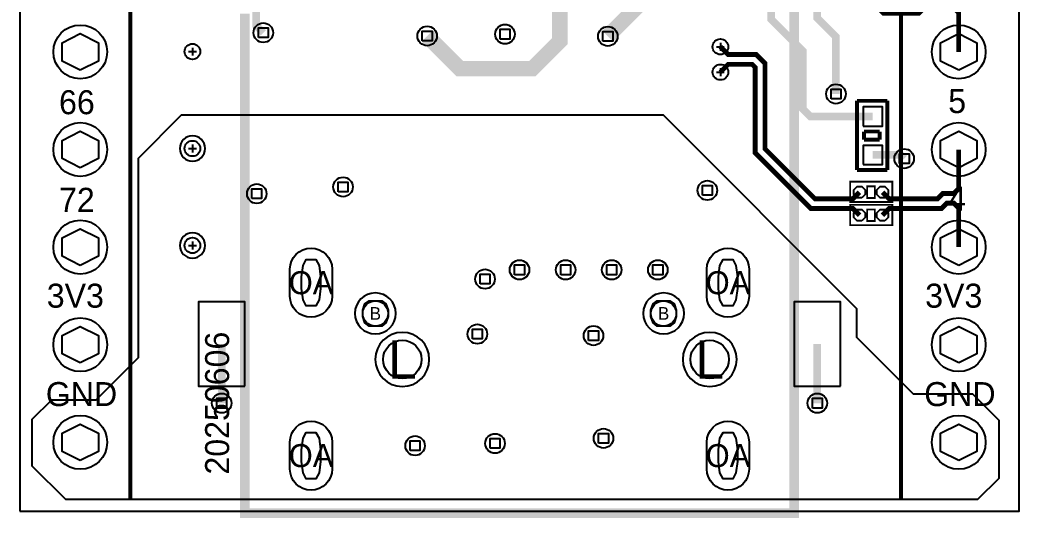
# Model space of a CAD drawing. Extents: x -209 to 15, y 9 to 85.
# Drawn here: x -43.88 to -17.88, y 16.72 to 29.68 of the extents above; entities that cross this region are included whole.
import ezdxf
from ezdxf.enums import TextEntityAlignment as Align

# ---------------------------------------------------------------- set-up
doc = ezdxf.new("R2010")
doc.units = 0
for name, color, linetype in [('BG_DESIGN_OUTLINE', 85, 'CONTINUOUS'), ('BG_SILKSCREEN_TOP', 85, 'CONTINUOUS'), ('ET_BOTTOM', 5, 'CONTINUOUS'), ('MA_NCLEGEND-1-6', 190, 'CONTINUOUS'), ('PG_SILKSCREEN_BOTTOM', 5, 'CONTINUOUS'), ('PIN_BOTTOM', 5, 'CONTINUOUS'), ('VC_BOTTOM', 5, 'CONTINUOUS')]:
    doc.layers.add(name, color=color, linetype=linetype)

# ---------------------------------------------------------------- blocks, each defined once
blk = doc.blocks.new('FIGURE_CROSS')
for points in [[(-0.5, 0), (0.5, 0)], [(0, 0.5), (0, -0.5)]]:
    blk.add_lwpolyline(points)
blk = doc.blocks.new('FIGURE_SQUARE')
blk.add_lwpolyline([(-0.5, -0.5), (-0.5, 0.5), (0.5, 0.5), (0.5, -0.5)], close=True)
blk = doc.blocks.new('FIGURE_HEX')
blk.add_lwpolyline([(-0.5, 0), (-0.25, 0.5), (0.25, 0.5), (0.5, 0), (0.25, -0.5), (-0.25, -0.5)], close=True)
blk = doc.blocks.new('FIGURE_OBLONG')
blk.add_lwpolyline([(-0.5, -0.125), (-0.5, 0.125), (-0.416, 0.375), (-0.25, 0.5), (0.25, 0.5), (0.416, 0.375), (0.5, 0.125), (0.5, -0.125), (0.416, -0.375), (0.25, -0.5), (-0.25, -0.5), (-0.416, -0.375)], close=True)

msp = doc.modelspace()

# ---------------------------------------------------------------- linework, layer by layer
at = {"layer": 'BG_DESIGN_OUTLINE'}
msp.add_lwpolyline([(-43.881, 16.8967), (-17.881, 16.8967), (-17.881, 78.8967), (-43.881, 78.8967)], close=True, dxfattribs=at)
at = {"layer": 'ET_BOTTOM'}
for points, const_width in [([(-33.2842, 29.2609), (-32.4358, 28.4125), (-30.5467, 28.4125), (-29.831, 29.1282), (-29.831, 31.344)], 0.4), ([(-27.631, 31.344), (-27.631, 30.2043), (-28.5828, 29.2525)], 0.4), ([(-21.6873, 27.1642), (-23.3103, 27.1642), (-23.5103, 27.3642), (-23.5103, 28.8723), (-24.331, 29.693), (-24.331, 31.344)], 0.2), ([(-37.731, 30.844), (-37.731, 29.5268), (-37.5492, 29.345)], 0.2), ([(-22.6464, 27.753), (-22.6464, 29.241), (-23.131, 29.7256), (-23.131, 30.844)], 0.2), ([(-21.8929, 30.6202), (-21.7199, 30.4472), (-21.7199, 30.1622), (-21.415, 29.8573), (-21.1868, 29.8573), (-21.1867, 29.8572), (-20.4847, 29.8572), (-20.3522, 29.9897), (-19.578, 29.9897), (-19.451, 29.8627), (-19.451, 28.8467)], 0.127), ([(-25.6528, 28.9804), (-25.4496, 28.7772), (-24.7203, 28.7772), (-24.4933, 28.5502), (-24.4933, 26.3263), (-23.1904, 25.0234), (-22.2057, 25.0234), (-22.0327, 25.1964)], 0.127), ([(-22.0327, 24.5964), (-22.2057, 24.7694), (-23.2957, 24.7694), (-24.7473, 26.221), (-24.7473, 28.4449), (-24.8256, 28.5232), (-25.4496, 28.5232), (-25.6528, 28.32)], 0.127), ([(-21.6873, 26.1642), (-20.9622, 26.1642), (-20.8687, 26.0707)], 0.2), ([(-19.451, 26.3067), (-19.451, 25.2907), (-19.578, 25.1637), (-19.863, 25.1637), (-20.0033, 25.0234), (-21.2597, 25.0234), (-21.4327, 25.1964)], 0.127), ([(-21.4327, 24.5964), (-21.2597, 24.7694), (-19.898, 24.7694), (-19.7577, 24.9097), (-19.578, 24.9097), (-19.451, 24.7827), (-19.451, 23.7667)], 0.127), ([(-38.631, 21.244), (-38.631, 19.705)], 0.2), ([(-23.131, 21.244), (-23.131, 19.705)], 0.2)]:
    msp.add_lwpolyline(points, dxfattribs=dict(at, const_width=const_width))
msp.add_lwpolyline([(-18.4077, 17.7477), (-18.9586, 17.1968), (-42.6893, 17.1968), (-43.5628, 18.0703), (-43.5628, 19.287), (-43.0548, 19.795), (-41.8968, 19.795), (-40.7998, 20.892), (-40.7998, 26.079), (-39.6732, 27.2056), (-27.1463, 27.2056), (-22.1141, 22.1734), (-22.1141, 21.4246), (-20.6375, 19.948), (-19.0923, 19.948), (-18.4077, 19.2634)], close=True, dxfattribs=at)
for points in [[(-39.0623, 26.3325, 1), (-39.7231, 26.3325, 1)], [(-39.0623, 23.8101, 1), (-39.7231, 23.8101, 1)], [(-34.0974, 22.0409, 1), (-35.1646, 22.0409, 1)], [(-26.5974, 22.0409, 1), (-27.6646, 22.0409, 1)], [(-33.2276, 20.844, 1), (-34.6344, 20.844, 1)], [(-25.2276, 20.844, 1), (-26.6344, 20.844, 1)]]:
    msp.add_lwpolyline(points, format="xyb", close=True, dxfattribs=at)
at = {"layer": 'PG_SILKSCREEN_BOTTOM'}
for points, const_width in [([(-41.011, 78.6067), (-41.011, 17.1867)], 0.1), ([(-20.951, 17.1867), (-20.951, 78.6067)], 0.1), ([(-24.331, 30.642), (-23.731, 30.642), (-23.731, 16.844), (-38.031, 16.844), (-38.031, 29.844)], 0.254), ([(-22.0973, 27.5742), (-21.3073, 27.5742)], 0.1), ([(-22.0973, 25.7742), (-22.0973, 27.5742)], 0.1), ([(-21.3073, 27.5742), (-21.3073, 25.7742)], 0.1), ([(-21.9173, 26.7742), (-21.5073, 26.7742)], 0.1), ([(-21.9173, 26.5642), (-21.9173, 26.7742)], 0.1), ([(-21.5073, 26.7742), (-21.5073, 26.5642)], 0.1), ([(-21.5073, 26.5642), (-21.9173, 26.5642)], 0.1), ([(-21.3073, 25.7742), (-22.0973, 25.7742)], 0.1), ([(-21.2257, 25.4674), (-22.2747, 25.4674), (-22.2747, 24.9384), (-21.1807, 24.9384), (-21.1807, 25.4674), (-21.2257, 25.4674)], 0.05), ([(-21.8327, 25.3464), (-21.8327, 25.0464), (-21.6327, 25.0464), (-21.6327, 25.3464), (-21.8327, 25.3464)], 0.05), ([(-21.2257, 24.8674), (-22.2747, 24.8674), (-22.2747, 24.3384), (-21.1807, 24.3384), (-21.1807, 24.8674), (-21.2257, 24.8674)], 0.05), ([(-21.8327, 24.7464), (-21.8327, 24.4464), (-21.6327, 24.4464), (-21.6327, 24.7464), (-21.8327, 24.7464)], 0.05)]:
    msp.add_lwpolyline(points, dxfattribs=dict(at, const_width=const_width))
at = {"layer": 'PIN_BOTTOM'}
for points in [[(-21.9373, 26.9142), (-21.4373, 26.9142), (-21.4373, 27.4142), (-21.9373, 27.4142)], [(-21.9373, 25.9142), (-21.4373, 25.9142), (-21.4373, 26.4142), (-21.9373, 26.4142)], [(-21.97057, 25.0464), (-22.09483, 25.0464), (-22.1827, 25.13427), (-22.1827, 25.25853), (-22.09483, 25.3464), (-21.97057, 25.3464), (-21.8827, 25.25853), (-21.8827, 25.13427)], [(-21.37057, 25.0464), (-21.49483, 25.0464), (-21.5827, 25.13427), (-21.5827, 25.25853), (-21.49483, 25.3464), (-21.37057, 25.3464), (-21.2827, 25.25853), (-21.2827, 25.13427)], [(-21.97057, 24.4464), (-22.09483, 24.4464), (-22.1827, 24.53427), (-22.1827, 24.65853), (-22.09483, 24.7464), (-21.97057, 24.7464), (-21.8827, 24.65853), (-21.8827, 24.53427)], [(-21.37057, 24.4464), (-21.49483, 24.4464), (-21.5827, 24.53427), (-21.5827, 24.65853), (-21.49483, 24.7464), (-21.37057, 24.7464), (-21.2827, 24.65853), (-21.2827, 24.53427)], [(-38.031, 20.144), (-38.031, 22.344), (-39.231, 22.344), (-39.231, 20.144)], [(-22.531, 20.144), (-22.531, 22.344), (-23.731, 22.344), (-23.731, 20.144)]]:
    msp.add_lwpolyline(points, close=True, dxfattribs=at)
for points in [[(-35.756, 23.1909), (-35.756, 22.4909, -1), (-36.856, 22.4909), (-36.856, 23.1909, -1)], [(-24.906, 23.1909), (-24.906, 22.4909, -1), (-26.006, 22.4909), (-26.006, 23.1909, -1)], [(-35.756, 18.6909), (-35.756, 17.9909, -1), (-36.856, 17.9909), (-36.856, 18.6909, -1)], [(-24.906, 18.6909), (-24.906, 17.9909, -1), (-26.006, 17.9909), (-26.006, 18.6909, -1)]]:
    msp.add_lwpolyline(points, format="xyb", close=True, dxfattribs=at)
for centre, radius in [((-42.311, 28.8467), 0.7), ((-19.451, 28.8467), 0.7), ((-42.311, 26.3067), 0.7), ((-19.451, 26.3067), 0.7), ((-42.311, 23.7667), 0.7), ((-19.451, 23.7667), 0.7), ((-34.631, 22.0409), 0.3302), ((-27.131, 22.0409), 0.3302), ((-42.311, 21.2267), 0.7), ((-19.451, 21.2267), 0.7), ((-33.931, 20.844), 0.5), ((-25.931, 20.844), 0.5), ((-42.311, 18.6867), 0.7), ((-19.451, 18.6867), 0.7)]:
    msp.add_circle(centre, radius, dxfattribs=at)
at = {"layer": 'VC_BOTTOM'}
for centre, radius in [((-37.5492, 29.345), 0.254), ((-33.2842, 29.2609), 0.254), ((-31.2587, 29.3092), 0.254), ((-28.5828, 29.2525), 0.254), ((-25.6528, 28.9804), 0.2032), ((-39.3927, 28.8549), 0.2032), ((-25.6528, 28.32), 0.2032), ((-22.6464, 27.753), 0.254), ((-39.3927, 26.3325), 0.2032), ((-20.8687, 26.0707), 0.254), ((-35.4727, 25.3321), 0.254), ((-25.9924, 25.2436), 0.254), ((-37.7188, 25.1566), 0.254), ((-39.3927, 23.8101), 0.2032), ((-30.881, 23.176), 0.254), ((-29.681, 23.176), 0.254), ((-28.481, 23.176), 0.254), ((-27.281, 23.176), 0.254), ((-31.7782, 22.9356), 0.254), ((-31.9781, 21.5039), 0.254), ((-28.9547, 21.4631), 0.254), ((-38.631, 19.705), 0.254), ((-23.131, 19.705), 0.254), ((-28.6949, 18.7908), 0.254), ((-33.5981, 18.5974), 0.254), ((-31.5172, 18.6578), 0.254)]:
    msp.add_circle(centre, radius, dxfattribs=at)

# ---------------------------------------------------------------- block references
at = {"layer": 'MA_NCLEGEND-1-6'}
for name, p, xscale, yscale in [('FIGURE_SQUARE', (-37.5492, 29.345), 0.254, 0.254), ('FIGURE_SQUARE', (-33.2842, 29.2609), 0.254, 0.254), ('FIGURE_SQUARE', (-31.2587, 29.3092), 0.254, 0.254), ('FIGURE_SQUARE', (-28.5828, 29.2525), 0.254, 0.254), ('FIGURE_CROSS', (-39.3927, 28.8549), 0.2032, 0.2032), ('FIGURE_CROSS', (-25.6528, 28.9804), 0.2032, 0.2032), ('FIGURE_CROSS', (-25.6528, 28.32), 0.2032, 0.2032), ('FIGURE_SQUARE', (-22.6464, 27.753), 0.254, 0.254), ('FIGURE_CROSS', (-39.3927, 26.3325), 0.2032, 0.2032), ('FIGURE_SQUARE', (-20.8687, 26.0707), 0.254, 0.254), ('FIGURE_SQUARE', (-37.7188, 25.1566), 0.254, 0.254), ('FIGURE_SQUARE', (-35.4727, 25.3321), 0.254, 0.254), ('FIGURE_SQUARE', (-25.9924, 25.2436), 0.254, 0.254), ('FIGURE_CROSS', (-39.3927, 23.8101), 0.2032, 0.2032), ('FIGURE_OBLONG', (-36.306, 22.8409), 0.5, 1.2), ('FIGURE_OBLONG', (-25.456, 22.8409), 0.5, 1.2), ('FIGURE_SQUARE', (-30.881, 23.176), 0.254, 0.254), ('FIGURE_SQUARE', (-29.681, 23.176), 0.254, 0.254), ('FIGURE_SQUARE', (-28.481, 23.176), 0.254, 0.254), ('FIGURE_SQUARE', (-27.281, 23.176), 0.254, 0.254), ('FIGURE_SQUARE', (-31.7782, 22.9356), 0.254, 0.254), ('FIGURE_OBLONG', (-34.631, 22.0409), 0.6604, 0.6604), ('FIGURE_OBLONG', (-27.131, 22.0409), 0.6604, 0.6604), ('FIGURE_SQUARE', (-31.9781, 21.5039), 0.254, 0.254), ('FIGURE_SQUARE', (-28.9547, 21.4631), 0.254, 0.254), ('FIGURE_SQUARE', (-38.631, 19.705), 0.254, 0.254), ('FIGURE_SQUARE', (-23.131, 19.705), 0.254, 0.254), ('FIGURE_OBLONG', (-36.306, 18.3409), 0.5, 1.2), ('FIGURE_SQUARE', (-33.5981, 18.5974), 0.254, 0.254), ('FIGURE_SQUARE', (-31.5172, 18.6578), 0.254, 0.254), ('FIGURE_SQUARE', (-28.6949, 18.7908), 0.254, 0.254), ('FIGURE_OBLONG', (-25.456, 18.3409), 0.5, 1.2)]:
    msp.add_blockref(name, p, dxfattribs=dict(at, xscale=xscale, yscale=yscale))
at = {"layer": 'MA_NCLEGEND-1-6', "xscale": 0.95, "yscale": 0.95, "rotation": 90}
for p in [(-42.311, 28.8467), (-19.451, 28.8467), (-42.311, 26.3067), (-19.451, 26.3067), (-42.311, 23.7667), (-19.451, 23.7667), (-42.311, 21.2267), (-19.451, 21.2267), (-42.311, 18.6867), (-19.451, 18.6867)]:
    msp.add_blockref('FIGURE_HEX', p, dxfattribs=at)

# ---------------------------------------------------------------- texts
at = {"layer": 'BG_SILKSCREEN_TOP'}
for s, p in [('66', (-42.8649, 27.2249)), ('5', (-19.7235, 27.2543)), ('72', (-42.8649, 24.6849)), ('4', (-19.7235, 24.7143)), ('3V3', (-43.1834, 22.1904)), ('3V3', (-20.3234, 22.1904)), ('GND', (-43.2083, 19.6294)), ('GND', (-20.3483, 19.6294))]:
    msp.add_text(s, height=0.625, dxfattribs=at).set_placement(p)
msp.add_text('20250606', height=0.625, rotation=90, dxfattribs=at).set_placement((-38.4383, 17.847))
at = {"layer": 'MA_NCLEGEND-1-6'}
for s, height, p in [('OA', 0.6, (-36.306, 22.8409)), ('OA', 0.6, (-25.456, 22.8409)), ('B', 0.3302, (-34.631, 22.0409)), ('B', 0.3302, (-27.131, 22.0409)), ('L', 1, (-33.931, 20.844)), ('L', 1, (-25.931, 20.844)), ('OA', 0.6, (-36.306, 18.3409)), ('OA', 0.6, (-25.456, 18.3409))]:
    msp.add_text(s, height=height, dxfattribs=at).set_placement(p, align=Align.MIDDLE_CENTER)

doc.saveas('drawing.dxf')
